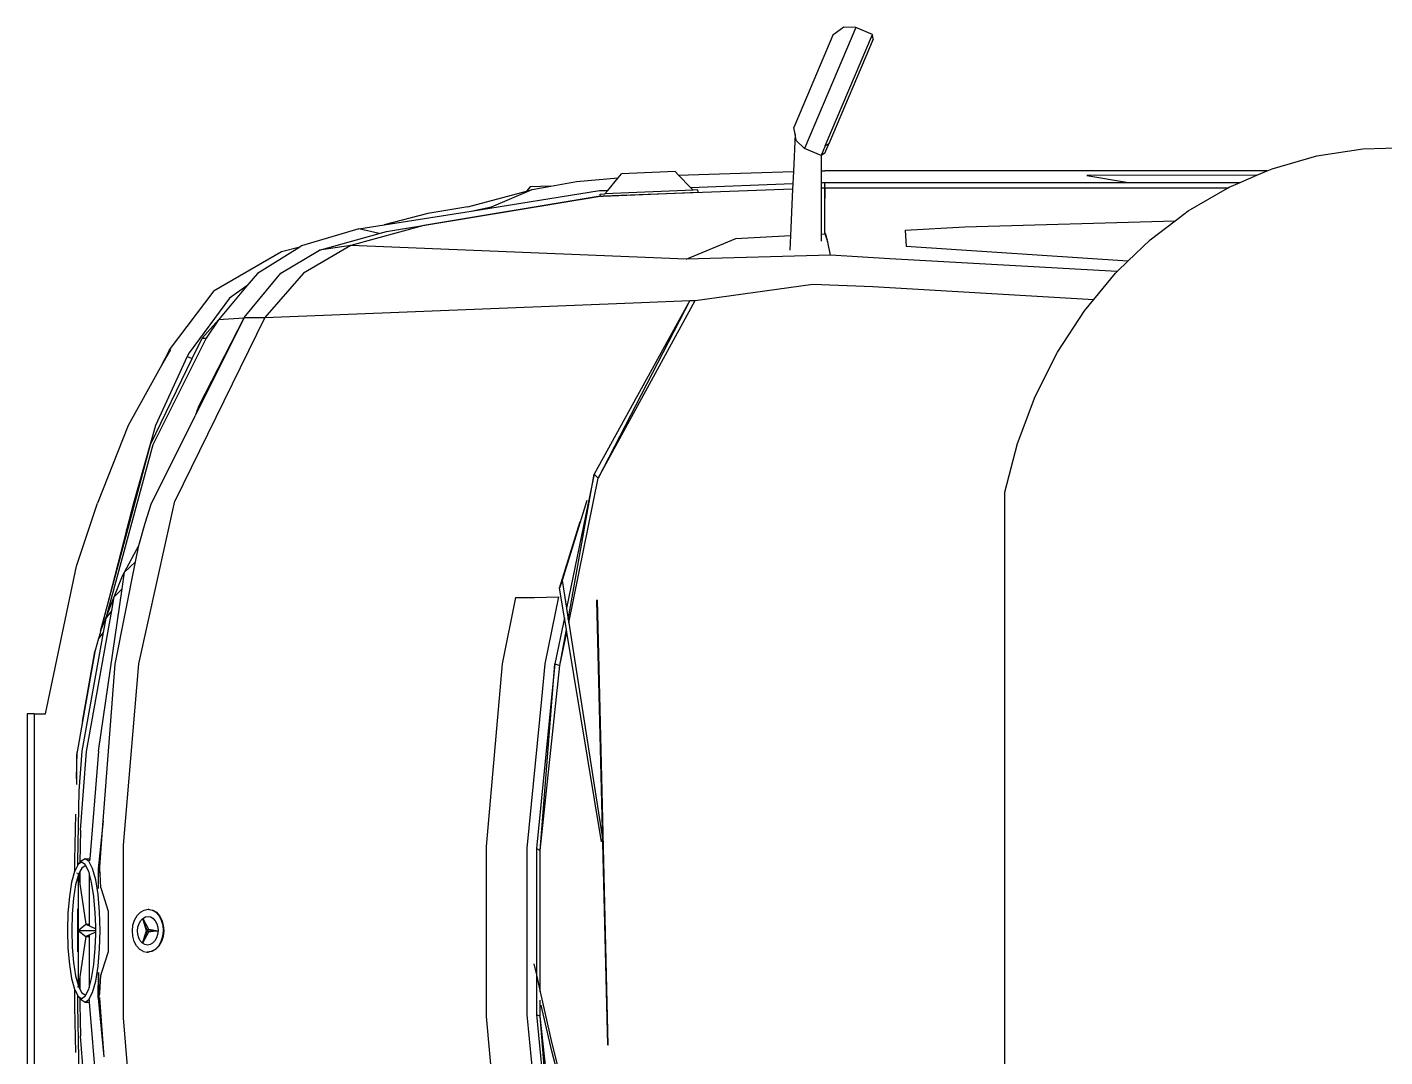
# Model space of a CAD drawing. Header units: millimetres. Extents: x 44692 to 659456, y -26273 to 14445.
# Drawn here: x 246860 to 248618, y 11050 to 12383 of the extents above; entities that cross this region are included whole.
import ezdxf

# ---------------------------------------------------------------- set-up
doc = ezdxf.new("R2010")
doc.units = ezdxf.units.MM
doc.header["$LTSCALE"] = 100
doc.layers.add('Transporte semielaborado', color=30, linetype='Continuous')

msp = doc.modelspace()

# ---------------------------------------------------------------- linework, layer by layer
at = {"layer": 'Transporte semielaborado'}
for p, q in [((247933.356, 12383.075), (247867.036, 12226.216)), ((247918.098, 12383.428), (247903.903, 12373.172)), ((247933.356, 12383.075), (247918.098, 12383.428)), ((247954.853, 12373.986), (247933.356, 12383.075)), ((247903.903, 12373.172), (247853.39, 12253.694)), ((247893.928, 12229.886), (247954.853, 12373.986)), ((247955.947, 12368.052), (247898.577, 12232.356)), ((247955.947, 12368.052), (247954.853, 12373.986)), ((247854.774, 12245.015), (247853.39, 12253.694)), ((247854.774, 12245.015), (247852.622, 12196.383)), ((247856.09, 12236.764), (247854.774, 12245.015)), ((247867.036, 12226.216), (247856.09, 12236.764)), ((247888.533, 12217.127), (247867.036, 12226.216)), ((247893.928, 12229.886), (247888.533, 12217.127)), ((247893.497, 12220.342), (247888.611, 12217.178)), ((247893.497, 12220.342), (247898.577, 12232.356)), ((247898.577, 12232.356), (247893.928, 12229.886)), ((248530.546, 12216.835), (248589.829, 12226.073)), ((248589.829, 12226.073), (248649.686, 12227.746)), ((247888.611, 12217.178), (247888.533, 12217.127)), ((247888.611, 12217.178), (247888.645, 12197.442)), ((248465.935, 12197.288), (248472.63, 12200.157)), ((248472.63, 12200.157), (248530.546, 12216.835)), ((247538.628, 12177.429), (247571.84, 12183.4)), ((247571.84, 12183.4), (247625.948, 12188.416)), ((247612.464, 12172.115), (247625.948, 12188.416)), ((247625.948, 12188.416), (247630.101, 12193.437)), ((247699.336, 12196.46), (247630.101, 12193.437)), ((247703.848, 12191.883), (247699.336, 12196.46)), ((247703.848, 12191.883), (247742.932, 12193.159)), ((247719.514, 12175.996), (247703.848, 12191.883)), ((247742.932, 12193.159), (247852.622, 12196.383)), ((247852.622, 12196.383), (247851.932, 12180.796)), ((247888.645, 12197.442), (247893.429, 12197.583)), ((247888.645, 12197.442), (247888.672, 12182.128)), ((248465.935, 12197.288), (247893.429, 12197.583)), ((248452.812, 12191.667), (248232.391, 12191.308)), ((248232.391, 12191.308), (248286.388, 12182.297)), ((248430.943, 12182.297), (248452.812, 12191.667)), ((248452.812, 12191.667), (248465.935, 12197.288)), ((247431.083, 12150.682), (247507.097, 12171.115)), ((247435.246, 12145.264), (247601.501, 12171.718)), ((247461.566, 12150.682), (247514.363, 12173.068)), ((247511.941, 12176.637), (247507.097, 12171.115)), ((247507.097, 12171.115), (247514.363, 12173.068)), ((247538.628, 12177.429), (247511.941, 12176.637)), ((247514.363, 12173.068), (247538.628, 12177.429)), ((247601.501, 12171.718), (247612.464, 12172.115)), ((247602.532, 12167.266), (247608.675, 12167.534)), ((247602.657, 12164.386), (247602.532, 12167.266)), ((247851.607, 12173.442), (247606.194, 12164.535)), ((247606.194, 12164.535), (247729.208, 12169.906)), ((247722.939, 12172.523), (247608.675, 12167.534)), ((247608.675, 12167.534), (247612.464, 12172.115)), ((247719.514, 12175.996), (247851.932, 12180.796)), ((247722.939, 12172.523), (247719.514, 12175.996)), ((247729.082, 12172.791), (247722.939, 12172.523)), ((247729.208, 12169.906), (247729.082, 12172.791)), ((247851.607, 12173.442), (247848.955, 12113.515)), ((247851.932, 12180.796), (247851.607, 12173.442)), ((247888.672, 12182.128), (247893.355, 12182.297)), ((247888.672, 12182.128), (247888.685, 12174.79)), ((247893.356, 12174.96), (247888.685, 12174.79)), ((247888.685, 12174.79), (247888.789, 12115.561)), ((247893.429, 12181.501), (247893.355, 12182.297)), ((247893.355, 12180.998), (247893.355, 12182.297)), ((247893.355, 12180.998), (247893.411, 12181.381)), ((247893.355, 12179.43), (247893.355, 12180.998)), ((247893.355, 12179.43), (247893.429, 12178.183)), ((247893.356, 12174.96), (247893.355, 12179.43)), ((247893.429, 12174.015), (247893.356, 12174.96)), ((247893.356, 12169.879), (247893.356, 12174.96)), ((247893.356, 12169.879), (247893.429, 12169.882)), ((247893.356, 12168.242), (247893.356, 12169.879)), ((247893.429, 12167.237), (247893.356, 12168.242)), ((247893.356, 12167.234), (247893.356, 12168.242)), ((247893.356, 12167.234), (247893.429, 12167.237)), ((247893.356, 12161.711), (247893.356, 12167.234)), ((247893.411, 12181.381), (247893.429, 12181.501)), ((247893.429, 12181.093), (247893.411, 12181.381)), ((247893.429, 12182.297), (247893.429, 12181.501)), ((247893.429, 12182.297), (248286.388, 12182.297)), ((247893.429, 12178.183), (247893.429, 12181.093)), ((247893.429, 12174.96), (247893.429, 12178.183)), ((247893.429, 12174.96), (247893.429, 12174.015)), ((248414.618, 12174.96), (247893.429, 12174.96)), ((247893.429, 12174.015), (247893.429, 12169.882)), ((247893.429, 12169.882), (247893.429, 12167.237)), ((247893.429, 12167.237), (247893.429, 12161.713)), ((248286.388, 12182.297), (248430.943, 12182.297)), ((248363.955, 12145.465), (248414.618, 12174.96)), ((248414.618, 12174.96), (248416.851, 12176.26)), ((248416.851, 12176.26), (248430.943, 12182.297)), ((247325.569, 12118.818), (247602.532, 12164.381)), ((247602.532, 12164.381), (247374.284, 12126.553)), ((247431.083, 12150.682), (247379.45, 12142.258)), ((247435.246, 12145.264), (247461.566, 12150.682)), ((247602.657, 12164.386), (247602.532, 12164.381)), ((247603.287, 12164.408), (247602.657, 12164.386)), ((247603.287, 12164.408), (247606.194, 12164.535)), ((247893.429, 12161.713), (247893.356, 12161.711)), ((247893.356, 12146.937), (247893.356, 12161.711)), ((247893.429, 12146.924), (247893.429, 12161.713)), ((247322.942, 12127.395), (247435.246, 12145.264)), ((247379.45, 12142.258), (247322.942, 12127.395)), ((247893.356, 12146.937), (247893.429, 12146.924)), ((247893.356, 12137.785), (247893.356, 12146.937)), ((247893.429, 12137.787), (247893.356, 12137.785)), ((247893.356, 12137.199), (247893.356, 12137.785)), ((247893.356, 12137.199), (247893.429, 12137.201)), ((247893.356, 12134.192), (247893.356, 12137.199)), ((247893.429, 12134.181), (247893.356, 12134.192)), ((247893.356, 12126.169), (247893.356, 12134.192)), ((247893.429, 12137.787), (247893.429, 12146.924)), ((247893.429, 12137.201), (247893.429, 12137.787)), ((247893.429, 12134.181), (247893.429, 12137.201)), ((247893.429, 12126.171), (247893.429, 12134.181)), ((248074.516, 12124.722), (248346.943, 12132.601)), ((248314.647, 12108.18), (248346.943, 12132.601)), ((248346.943, 12132.601), (248363.955, 12145.465)), ((247289.822, 12122.125), (247215.86, 12100.061)), ((247238.965, 12094.588), (247316.37, 12116.244)), ((247374.284, 12126.553), (247279.454, 12100.898)), ((247289.822, 12122.125), (247322.942, 12127.395)), ((247316.37, 12116.244), (247289.822, 12122.125)), ((247316.37, 12116.244), (247325.569, 12118.818)), ((247778.222, 12109.882), (247848.955, 12113.515)), ((247848.955, 12113.515), (247848.123, 12094.695)), ((247888.789, 12115.561), (247893.712, 12115.814)), ((247888.789, 12115.561), (247888.805, 12106.105)), ((247893.429, 12126.171), (247893.356, 12126.169)), ((247893.356, 12119.923), (247893.356, 12126.169)), ((247893.356, 12119.923), (247893.429, 12119.926)), ((247893.356, 12116.944), (247893.356, 12119.923)), ((247893.469, 12116.584), (247893.356, 12116.944)), ((247893.429, 12119.926), (247893.429, 12126.171)), ((247893.429, 12116.944), (247893.429, 12119.926)), ((247893.429, 12116.944), (247893.469, 12116.584)), ((247893.429, 12116.944), (247893.649, 12116.014)), ((247894.085, 12115.659), (247893.429, 12116.944)), ((247893.649, 12116.014), (247893.469, 12116.584)), ((247893.712, 12115.814), (247893.649, 12116.014)), ((247894.175, 12114.348), (247893.712, 12115.814)), ((247894.085, 12115.659), (247894.884, 12112.098)), ((247894.085, 12115.659), (247894.175, 12114.348)), ((247895.345, 12111.234), (247894.085, 12115.659)), ((247894.884, 12112.098), (247894.175, 12114.348)), ((247997.289, 12120.332), (248074.516, 12124.722)), ((247997.289, 12120.332), (247998.716, 12099.272)), ((247213.554, 12098.623), (247158.659, 12064.4)), ((247213.554, 12098.623), (247189.683, 12092.344)), ((247215.86, 12100.061), (247213.554, 12098.623)), ((247279.454, 12100.898), (247218.412, 12064.821)), ((247279.454, 12100.898), (247238.965, 12094.588)), ((247713.634, 12082.866), (247279.454, 12100.898)), ((247713.634, 12082.866), (247778.222, 12109.882)), ((247895.367, 12110.565), (247894.884, 12112.098)), ((247895.345, 12111.234), (247895.367, 12110.565)), ((247896.152, 12108.4), (247895.345, 12111.234)), ((247896.167, 12108.028), (247895.367, 12110.565)), ((247896.152, 12108.4), (247896.167, 12108.028)), ((247896.714, 12106.425), (247896.152, 12108.4)), ((247896.714, 12106.425), (247896.167, 12108.028)), ((247896.714, 12106.425), (247896.721, 12106.272)), ((247896.777, 12106.203), (247896.721, 12106.272)), ((247896.777, 12106.203), (247896.801, 12106.119)), ((247896.801, 12106.119), (247896.783, 12106.075)), ((247897.101, 12105.068), (247896.783, 12106.075)), ((247900.54, 12088.18), (247897.101, 12105.068)), ((248285.819, 12080.494), (247998.716, 12099.272)), ((248285.819, 12080.494), (248314.647, 12108.18)), ((247189.683, 12092.344), (247102.763, 12041.779)), ((247189.017, 12064.821), (247238.965, 12094.588)), ((247900.54, 12088.18), (247713.634, 12082.866)), ((247977.671, 12083.378), (247900.54, 12088.18)), ((248272, 12067.224), (247977.671, 12083.378)), ((248272, 12067.224), (248285.819, 12080.494)), ((247141.519, 12007.483), (247189.017, 12064.821)), ((247158.659, 12064.4), (247145.151, 12048.407)), ((247218.412, 12064.821), (247168.054, 12007.483)), ((248241.429, 12030.816), (248269.585, 12064.905)), ((248269.585, 12064.905), (248272, 12067.224)), ((247145.151, 12048.407), (247108.183, 12004.637)), ((247145.151, 12048.407), (247122.476, 12032.532)), ((247725.335, 12029.52), (247877.92, 12050.809)), ((247877.92, 12050.809), (247955.531, 12047.659)), ((247955.531, 12047.659), (248241.429, 12030.816)), ((247044.618, 11965.62), (247102.763, 12041.779)), ((247122.476, 12032.532), (247070.079, 11961.625)), ((247168.054, 12007.483), (247655.941, 12027.079)), ((247718.734, 12029.253), (247594.521, 11804.384)), ((247600.014, 11799.382), (247725.335, 12029.52)), ((247718.734, 12029.253), (247600.014, 11799.382)), ((247655.941, 12027.079), (247718.734, 12029.253)), ((247718.734, 12029.253), (247725.335, 12029.52)), ((248229.369, 12016.215), (248241.429, 12030.816)), ((247168.054, 12007.483), (247051.808, 11769.673)), ((247141.519, 12007.483), (247141.109, 12006.682)), ((247141.519, 12007.483), (247168.054, 12007.483)), ((248194.537, 11962.761), (248229.369, 12016.215)), ((247141.109, 12006.682), (247078.047, 11880.11)), ((247141.109, 12006.682), (247082.564, 11892.04)), ((247087.102, 11980.728), (247108.057, 12004.447)), ((247108.057, 12004.447), (247092.411, 11980.728)), ((247108.183, 12004.637), (247108.057, 12004.447)), ((247141.109, 12006.682), (247108.183, 12004.637)), ((247092.411, 11980.728), (247023.158, 11842.601)), ((247074.356, 11954.516), (247087.102, 11980.728)), ((247087.102, 11980.728), (247092.411, 11980.728)), ((247020.069, 11842.876), (247074.356, 11954.516)), ((247067.9, 11956.926), (247026.562, 11867.759)), ((247044.618, 11965.62), (247032.89, 11942.308)), ((247045.931, 11965.62), (247032.89, 11942.308)), ((247070.079, 11961.625), (247067.9, 11956.926)), ((247067.9, 11956.926), (247074.356, 11954.516)), ((248165.552, 11905.255), (248194.537, 11962.761)), ((247032.89, 11942.308), (246991.188, 11867.759)), ((248142.802, 11844.465), (248165.552, 11905.255)), ((247082.564, 11892.04), (247078.047, 11880.11)), ((246991.188, 11867.759), (246951.761, 11767.068)), ((247026.562, 11867.759), (246998.143, 11767.068)), ((247021.152, 11765.934), (247078.047, 11880.11)), ((247023.158, 11842.601), (246962.271, 11618.187)), ((246993.732, 11744.214), (247020.069, 11842.876)), ((248126.59, 11781.201), (248142.802, 11844.465)), ((247594.521, 11804.384), (247558.752, 11631.077)), ((247561.033, 11616.52), (247594.521, 11804.384)), ((247561.716, 11612.165), (247600.014, 11799.382)), ((247600.014, 11799.382), (247594.521, 11804.384)), ((248126.59, 10632.941), (248126.59, 11781.201)), ((246924.38, 11685.498), (246951.761, 11767.068)), ((246998.143, 11767.068), (246989.114, 11731.9)), ((247005.252, 11559.176), (247051.808, 11769.673)), ((247013.322, 11741.124), (247021.152, 11765.934)), ((247585.131, 11770.399), (247553.108, 11667.086)), ((246955.582, 11601.293), (246993.732, 11744.214)), ((246989.114, 11731.9), (246993.732, 11744.214)), ((247549.778, 11657.035), (247576.406, 11743.133)), ((246989.114, 11731.9), (246955.582, 11601.293)), ((247004.929, 11712.196), (247013.322, 11741.124)), ((246986.539, 11677.792), (247004.929, 11712.196)), ((247000.729, 11691.006), (247004.929, 11712.196)), ((246974.473, 11558.539), (247000.729, 11691.006)), ((246986.539, 11677.792), (247000.729, 11691.006)), ((246884.137, 11494.396), (246924.38, 11685.498)), ((246973.117, 11645.579), (246983.962, 11672.971)), ((246983.359, 11655.897), (246986.539, 11677.792)), ((246983.962, 11672.971), (246986.539, 11677.792)), ((246952.823, 11445.684), (246983.359, 11655.897)), ((246983.359, 11655.897), (246973.117, 11645.579)), ((247553.108, 11667.086), (247549.778, 11657.035)), ((247556.156, 11618.498), (247549.778, 11657.035)), ((247553.108, 11667.086), (247558.752, 11631.077)), ((246962.271, 11618.187), (246973.117, 11645.579)), ((246969.967, 11627.906), (246973.117, 11645.579)), ((247492.893, 11645.054), (247475.559, 11559.176)), ((247492.893, 11645.054), (247517.222, 11645.054)), ((247517.222, 11645.054), (247548.484, 11645.556)), ((247548.484, 11645.556), (247530.621, 11559.007)), ((247598.192, 11641.035), (247598.404, 11641.673)), ((247612.473, 11065.208), (247598.192, 11641.035)), ((247598.404, 11641.673), (247604.447, 11394.086)), ((246937.492, 11445.659), (246969.967, 11627.906)), ((246969.967, 11627.906), (246962.271, 11618.187)), ((247558.752, 11631.077), (247561.033, 11616.52)), ((246955.582, 11601.293), (246962.271, 11618.187)), ((246962.271, 11618.187), (246958.905, 11599.604)), ((247556.156, 11618.498), (247543.869, 11558.966)), ((247550.374, 11556.72), (247558.674, 11603.284)), ((247558.674, 11603.284), (247556.156, 11618.498)), ((247559.222, 11599.973), (247558.674, 11603.284)), ((247561.033, 11616.52), (247561.716, 11612.165)), ((247561.716, 11612.165), (247605.515, 11332.695)), ((246958.905, 11599.604), (246931.095, 11446.056)), ((246952.902, 11591.754), (246948.37, 11576.134)), ((246958.905, 11599.604), (246952.902, 11591.754)), ((246954.945, 11598.793), (246952.902, 11591.754)), ((246955.582, 11601.293), (246954.945, 11598.793)), ((247550.374, 11556.72), (247559.222, 11599.973)), ((247604.142, 11328.551), (247559.222, 11599.973)), ((246932.028, 11484.195), (246948.073, 11574.464)), ((246947.953, 11574.413), (246932.028, 11484.195)), ((246948.082, 11575.14), (246947.953, 11574.413)), ((246947.953, 11574.413), (246948.073, 11574.464)), ((246948.073, 11574.464), (246948.37, 11576.134)), ((246948.37, 11576.134), (246948.082, 11575.14)), ((246958.982, 11355.728), (246974.473, 11558.539)), ((246985.203, 11324.321), (247005.252, 11559.176)), ((247475.559, 11559.176), (247454.994, 11322.258)), ((247543.869, 11558.966), (247519.876, 11319.822)), ((247524.888, 11317.22), (247543.869, 11558.966)), ((247524.888, 11317.22), (247550.374, 11556.72)), ((247530.621, 11559.007), (247526.633, 11513.061)), ((247543.869, 11558.966), (247550.374, 11556.72)), ((247526.633, 11513.061), (247507.293, 11320.294)), ((246860.499, 11494.396), (246860.499, 10924.436)), ((246869.776, 11494.396), (246860.499, 11494.396)), ((246869.776, 11494.396), (246884.137, 11494.396)), ((246869.776, 11494.396), (246869.776, 10924.436)), ((246932.028, 11484.195), (246925.15, 11445.234)), ((246924.397, 11410.162), (246925.15, 11445.234)), ((246925.15, 11445.234), (246924.397, 11440.97)), ((246931.095, 11446.056), (246927.443, 11394.518)), ((246929.73, 11343.495), (246937.492, 11445.659)), ((246952.823, 11445.684), (246941.475, 11306.572)), ((246924.397, 11440.97), (246924.397, 11410.162)), ((246924.397, 11410.162), (246924.397, 11402.735)), ((246927.443, 11394.518), (246925.475, 11303.027)), ((247612.755, 11066.058), (247604.447, 11394.086)), ((247604.447, 11394.086), (247612.473, 11065.208)), ((246922.134, 11304.697), (246923.41, 11364.167)), ((246929.73, 11343.495), (246928.821, 11301.568)), ((246958.982, 11355.728), (246952.65, 11293.61)), ((246954.424, 11296.053), (246958.982, 11355.728)), ((246985.203, 11100.363), (246985.203, 11324.321)), ((247454.994, 11322.258), (247454.994, 11102.426)), ((247605.515, 11332.695), (247604.142, 11328.551)), ((246922.134, 11290.636), (246922.134, 11304.697)), ((246935.576, 11306.572), (246930.584, 11303.411)), ((246940.569, 11303.411), (246935.576, 11306.572)), ((246935.576, 11306.572), (246941.475, 11306.572)), ((246941.475, 11306.572), (246941.25, 11303.812)), ((247507.293, 11320.294), (247507.293, 11104.39)), ((247519.876, 11319.822), (247524.888, 11317.22)), ((247519.876, 11319.822), (247519.876, 11156.335)), ((247524.888, 11134.073), (247524.888, 11317.22)), ((246921.878, 11290.126), (246918.083, 11276.12)), ((246922.134, 11290.636), (246921.878, 11290.126)), ((246925.475, 11297.293), (246922.134, 11290.636)), ((246922.134, 11289.903), (246922.134, 11289.933)), ((246924.342, 11288.272), (246924.279, 11288.04)), ((246925.475, 11303.027), (246925.475, 11297.293)), ((246926.297, 11298.93), (246925.475, 11297.293)), ((246925.475, 11287.419), (246925.475, 11287.001)), ((246931.039, 11301.933), (246926.297, 11298.93)), ((246926.297, 11298.93), (246928.821, 11301.568)), ((246926.419, 11286.709), (246926.421, 11284.354)), ((246928.816, 11289.933), (246926.984, 11286.283)), ((246926.984, 11286.283), (246928.816, 11286.283)), ((246926.984, 11286.283), (246928.816, 11273.928)), ((246931.084, 11294.45), (246928.816, 11289.933)), ((246928.816, 11289.933), (246928.816, 11286.283)), ((246928.816, 11286.283), (246928.816, 11273.928)), ((246928.821, 11301.568), (246930.584, 11303.411)), ((246935.782, 11298.93), (246931.039, 11301.933)), ((246935.576, 11297.295), (246931.084, 11294.45)), ((246937.081, 11296.342), (246935.576, 11297.295)), ((246937.081, 11296.342), (246935.782, 11298.93)), ((246940.201, 11290.126), (246937.081, 11296.342)), ((246940.733, 11288.161), (246940.201, 11290.126)), ((246945.22, 11294.143), (246940.569, 11303.411)), ((246943.996, 11276.12), (246940.733, 11288.161)), ((246940.733, 11288.161), (246940.733, 11221.836)), ((246949.215, 11279.4), (246945.22, 11294.143)), ((246952.65, 11293.61), (246954.56, 11293.729)), ((246952.65, 11293.61), (246952.655, 11268.152)), ((246952.65, 11293.61), (246954.986, 11286.473)), ((246954.56, 11293.729), (246954.424, 11296.053)), ((246954.986, 11286.473), (246954.56, 11293.729)), ((246956.002, 11269.175), (246954.986, 11286.473)), ((246918.083, 11276.12), (246915.171, 11257.868)), ((246923.302, 11272.84), (246920.543, 11255.548)), ((246926.421, 11284.354), (246923.302, 11272.84)), ((246926.421, 11284.354), (246926.502, 11213.802)), ((246928.816, 11273.928), (246936.541, 11221.836)), ((246946.908, 11257.868), (246943.996, 11276.12)), ((246952.28, 11260.187), (246949.215, 11279.4)), ((246956.688, 11267.059), (246956.002, 11269.175)), ((246915.171, 11257.868), (246913.34, 11236.612)), ((246920.543, 11255.548), (246918.809, 11235.411)), ((246948.739, 11236.612), (246946.908, 11257.868)), ((246954.207, 11237.812), (246952.28, 11260.187)), ((246965.993, 11238.379), (246956.688, 11267.059)), ((246913.34, 11236.612), (246912.716, 11213.802)), ((246918.809, 11235.411), (246918.217, 11213.802)), ((246925.475, 11241.503), (246925.475, 11186.1)), ((246949.219, 11219.06), (246948.739, 11236.612)), ((246954.864, 11213.802), (246954.207, 11237.812)), ((246965.993, 11186.306), (246965.993, 11238.379)), ((247002.952, 11233.001), (247007.174, 11237.406)), ((247007.174, 11237.406), (247012.043, 11240.168)), ((247012.043, 11240.168), (247017.226, 11241.096)), ((247017.226, 11241.096), (247022.371, 11240.129)), ((247017.933, 11241.069), (247017.226, 11241.096)), ((247017.933, 11241.069), (247023.078, 11240.102)), ((247022.371, 11240.129), (247027.127, 11237.332)), ((247023.078, 11240.102), (247027.834, 11237.305)), ((247027.127, 11237.332), (247031.169, 11232.895)), ((247027.834, 11237.305), (247031.876, 11232.868)), ((246926.502, 11213.802), (246936.541, 11221.836)), ((246936.541, 11221.836), (246949.305, 11215.929)), ((246936.541, 11221.836), (246940.733, 11221.836)), ((246940.733, 11221.836), (246940.733, 11220.275)), ((246949.305, 11215.929), (246949.219, 11219.06)), ((246949.363, 11213.802), (246949.305, 11215.929)), ((246996.707, 11213.35), (246997.533, 11220.548)), ((246997.533, 11220.548), (246999.663, 11227.25)), ((246999.663, 11227.25), (247002.952, 11233.001)), ((247003.358, 11213.325), (247003.909, 11218.124)), ((247003.909, 11218.124), (247005.329, 11222.592)), ((247005.329, 11222.592), (247007.521, 11226.425)), ((247007.521, 11226.425), (247010.336, 11229.363)), ((247010.336, 11229.363), (247013.582, 11231.203)), ((247014.997, 11213.281), (247010.336, 11229.363)), ((247010.336, 11229.363), (247017.532, 11215.28)), ((247015.98, 11213.302), (247010.336, 11229.363)), ((247013.582, 11231.203), (247017.037, 11231.823)), ((247017.037, 11231.823), (247020.467, 11231.178)), ((247020.467, 11231.178), (247023.638, 11229.313)), ((247023.638, 11229.313), (247026.332, 11226.355)), ((247026.332, 11226.355), (247028.368, 11222.506)), ((247028.368, 11222.506), (247029.606, 11218.027)), ((247029.606, 11218.027), (247029.961, 11213.225)), ((247031.169, 11232.895), (247034.222, 11227.121)), ((247031.876, 11232.868), (247034.929, 11227.094)), ((247034.222, 11227.121), (247036.079, 11220.403)), ((247034.929, 11227.094), (247036.786, 11220.377)), ((247036.079, 11220.403), (247036.612, 11213.2)), ((247036.786, 11220.377), (247037.319, 11213.173)), ((246912.716, 11213.802), (246913.34, 11190.992)), ((246918.217, 11213.802), (246918.809, 11192.192)), ((246926.502, 11213.802), (246926.421, 11143.25)), ((246926.502, 11213.802), (246936.541, 11205.768)), ((246926.502, 11213.802), (246949.363, 11213.802)), ((246936.541, 11205.768), (246928.816, 11153.675)), ((246949.305, 11211.675), (246936.541, 11205.768)), ((246936.541, 11205.768), (246940.733, 11205.768)), ((246940.733, 11207.328), (246940.733, 11205.768)), ((246940.733, 11205.768), (246940.733, 11139.443)), ((246948.739, 11190.992), (246949.219, 11208.544)), ((246949.219, 11208.544), (246949.305, 11211.675)), ((246949.305, 11211.675), (246949.363, 11213.802)), ((246954.207, 11189.791), (246954.864, 11213.802)), ((246997.24, 11206.147), (246996.707, 11213.35)), ((246999.096, 11199.429), (246997.24, 11206.147)), ((247002.15, 11193.656), (246999.096, 11199.429)), ((247003.713, 11208.523), (247003.358, 11213.325)), ((247004.951, 11204.045), (247003.713, 11208.523)), ((247006.986, 11200.195), (247004.951, 11204.045)), ((247009.681, 11197.238), (247006.986, 11200.195)), ((247015.98, 11213.302), (247009.681, 11197.238)), ((247009.681, 11197.238), (247014.997, 11213.281)), ((247017.634, 11211.432), (247009.681, 11197.238)), ((247015.98, 11213.302), (247014.997, 11213.281)), ((247015.98, 11213.302), (247017.532, 11215.28)), ((247015.98, 11213.302), (247017.634, 11211.432)), ((247015.98, 11213.302), (247029.961, 11213.225)), ((247017.532, 11215.28), (247029.961, 11213.225)), ((247029.961, 11213.225), (247017.634, 11211.432)), ((247025.798, 11200.125), (247022.983, 11197.188)), ((247027.99, 11203.958), (247025.798, 11200.125)), ((247029.41, 11208.427), (247027.99, 11203.958)), ((247029.961, 11213.225), (247029.41, 11208.427)), ((247033.655, 11199.3), (247030.367, 11193.55)), ((247034.362, 11199.273), (247031.074, 11193.523)), ((247035.785, 11206.002), (247033.655, 11199.3)), ((247036.492, 11205.975), (247034.362, 11199.273)), ((247036.612, 11213.2), (247035.785, 11206.002)), ((247037.319, 11213.173), (247036.492, 11205.975)), ((246913.34, 11190.992), (246915.171, 11169.736)), ((246918.809, 11192.192), (246920.543, 11172.055)), ((246946.908, 11169.736), (246948.739, 11190.992)), ((246952.28, 11167.417), (246954.207, 11189.791)), ((246957.727, 11160.827), (246965.993, 11186.306)), ((247006.192, 11189.219), (247002.15, 11193.656)), ((247010.947, 11186.421), (247006.192, 11189.219)), ((247012.851, 11195.373), (247009.681, 11197.238)), ((247010.947, 11186.421), (247016.092, 11185.454)), ((247016.281, 11194.728), (247012.851, 11195.373)), ((247015.428, 11185.579), (247017.427, 11185.706)), ((247021.275, 11186.383), (247016.092, 11185.454)), ((247016.799, 11185.427), (247016.092, 11185.454)), ((247019.737, 11195.347), (247016.281, 11194.728)), ((247021.982, 11186.356), (247016.799, 11185.427)), ((247022.983, 11197.188), (247019.737, 11195.347)), ((247026.144, 11189.144), (247021.275, 11186.383)), ((247026.851, 11189.117), (247021.982, 11186.356)), ((247030.367, 11193.55), (247026.144, 11189.144)), ((247031.074, 11193.523), (247026.851, 11189.117)), ((246915.171, 11169.736), (246918.083, 11151.484)), ((246920.543, 11172.055), (246923.302, 11154.764)), ((246943.996, 11151.484), (246946.908, 11169.736)), ((246949.215, 11148.204), (246952.28, 11167.417)), ((247516.734, 11170.293), (247519.876, 11156.335)), ((246918.083, 11151.484), (246921.878, 11137.478)), ((246923.302, 11154.764), (246926.421, 11143.25)), ((246928.816, 11153.675), (246926.984, 11141.32)), ((246928.816, 11153.675), (246928.816, 11141.32)), ((246940.733, 11139.443), (246943.996, 11151.484)), ((246945.22, 11133.461), (246949.215, 11148.204)), ((246952.65, 11126.477), (246952.672, 11159.458)), ((246952.672, 11159.458), (246952.714, 11126.675)), ((246954.719, 11132.979), (246956.002, 11155.509)), ((246956.002, 11155.509), (246957.727, 11160.827)), ((247519.876, 11156.335), (247524.888, 11134.073)), ((247519.876, 11155.032), (247519.876, 11104.863)), ((246921.878, 11137.478), (246922.134, 11136.968)), ((246922.134, 11137.671), (246922.134, 11137.7)), ((246922.134, 11115.101), (246922.134, 11136.968)), ((246922.134, 11136.968), (246925.475, 11130.311)), ((246924.279, 11139.564), (246924.342, 11139.332)), ((246925.475, 11140.603), (246925.475, 11140.185)), ((246925.475, 11130.311), (246925.475, 11116.771)), ((246925.475, 11130.311), (246926.297, 11128.674)), ((246926.297, 11128.674), (246931.039, 11125.671)), ((246928.816, 11126.041), (246926.297, 11128.674)), ((246926.421, 11143.25), (246926.419, 11140.895)), ((246926.984, 11141.32), (246928.816, 11141.32)), ((246926.984, 11141.32), (246928.816, 11137.671)), ((246928.816, 11141.32), (246928.816, 11137.671)), ((246928.816, 11137.671), (246931.084, 11133.154)), ((246931.039, 11125.671), (246935.782, 11128.674)), ((246931.084, 11133.154), (246935.576, 11130.309)), ((246935.576, 11130.309), (246937.081, 11131.262)), ((246935.782, 11128.674), (246937.081, 11131.262)), ((246937.081, 11131.262), (246940.201, 11137.478)), ((246940.201, 11137.478), (246940.733, 11139.443)), ((246940.569, 11124.193), (246945.22, 11133.461)), ((246952.678, 11126.271), (246954.637, 11132.257)), ((246952.714, 11126.675), (246954.67, 11132.824)), ((246954.637, 11132.257), (246954.67, 11132.824)), ((246954.637, 11132.257), (246954.757, 11132.626)), ((246954.719, 11132.979), (246954.67, 11132.824)), ((247524.888, 11134.073), (247539.946, 11067.185)), ((246923.41, 11055.631), (246922.134, 11115.101)), ((246925.475, 11116.771), (246927.443, 11025.28)), ((246928.816, 11126.041), (246928.816, 11118.441)), ((246930.584, 11124.193), (246928.816, 11126.041)), ((246928.816, 11118.441), (246929.721, 11076.714)), ((246930.584, 11124.193), (246935.576, 11121.032)), ((246935.576, 11121.032), (246940.569, 11124.193)), ((246935.576, 11121.032), (246940.85, 11121.032)), ((246940.733, 11123.778), (246940.733, 11122.459)), ((246940.733, 11122.459), (246940.85, 11121.032)), ((246940.85, 11121.032), (246952.822, 10974.114)), ((246952.714, 11126.675), (246952.65, 11126.477)), ((246952.65, 11126.477), (246952.678, 11126.271)), ((246952.65, 11126.477), (246952.678, 11126.477)), ((246952.65, 11126.188), (246952.678, 11126.271)), ((246952.65, 11126.188), (246952.682, 11126.14)), ((246952.678, 11126.187), (246952.65, 11126.188)), ((246952.714, 11126.675), (246952.678, 11126.477)), ((246952.678, 11126.477), (246952.678, 11126.271)), ((246954.62, 11126.066), (246952.678, 11126.187)), ((246952.678, 11126.187), (246952.682, 11126.14)), ((246960.418, 11050.114), (246952.682, 11126.14)), ((246954.62, 11126.066), (246954.544, 11127.057)), ((246960.418, 11050.114), (246954.62, 11126.066)), ((247524.888, 11102.578), (247524.888, 11123.596)), ((247539.946, 11057.588), (247526.106, 11117.062)), ((247005.252, 10865.508), (246985.203, 11100.363)), ((247454.994, 11102.426), (247475.559, 10865.508)), ((247507.293, 11104.39), (247526.633, 10911.623)), ((247519.876, 11104.863), (247524.888, 11102.578)), ((247519.876, 11104.863), (247543.869, 10865.718)), ((247543.869, 10865.718), (247524.888, 11102.578)), ((247550.374, 10863.078), (247524.888, 11102.578)), ((246937.491, 10974.139), (246929.721, 11076.714)), ((247539.946, 11067.185), (247603.027, 10821.217)), ((247621.424, 10745.696), (247539.946, 11057.588)), ((247612.473, 11065.208), (247612.755, 11066.058)), ((246960.418, 11050.114), (246960.431, 11049.986))]:
    msp.add_line(p, q, dxfattribs=at)

doc.saveas('drawing.dxf')
